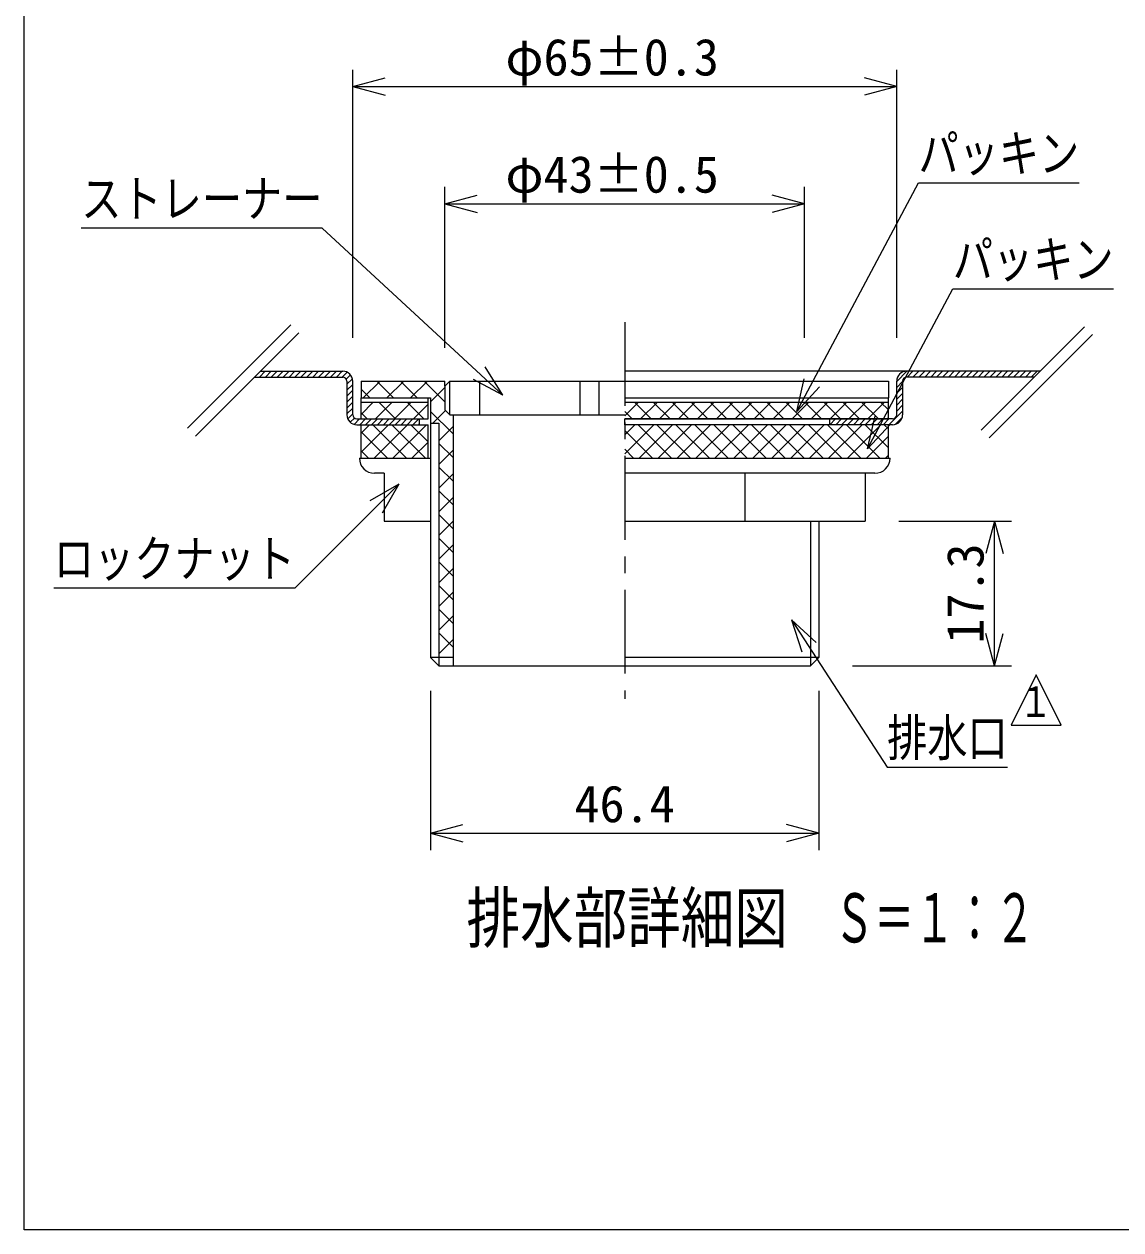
# Model space of a CAD drawing. Units: millimetres, scale not verified, with parts at other scales. Extents: x -1092 to 1092, y -744 to 696.
# Drawn here: x -1092 to -568, y -744 to -168 of the extents above; entities that cross this region are included whole.
import ezdxf
from ezdxf.enums import TextEntityAlignment as Align

# ---------------------------------------------------------------- set-up
doc = ezdxf.new("R2010")
doc.units = ezdxf.units.MM
doc.header["$LTSCALE"] = 8
doc.linetypes.add('CHAIN1', pattern=[8, 5, -1, 1, -1])
for name, color, linetype in [('0-7_枠細線', 5, 'Continuous'), ('0-8_枠中線', 5, 'Continuous'), ('1-2_極細2', 2, 'Continuous'), ('1-3_細線2', 4, 'Continuous'), ('1-5_寸法2', 7, 'Continuous')]:
    doc.layers.add(name, color=color, linetype=linetype)
doc.styles.add('ＭＳ ゴシック', font='')
doc.styles.get('ＭＳ ゴシック').set_extended_font_data('MS Gothic')

msp = doc.modelspace()

# ---------------------------------------------------------------- linework, layer by layer
at = {"layer": '0-7_枠細線'}
for p, q in [((-608.294, -478.848), (-620.294, -502.848)), ((-596.294, -502.848), (-608.294, -478.848)), ((-620.294, -502.848), (-596.294, -502.848))]:
    msp.add_line(p, q, dxfattribs=at)
at = {"layer": '0-8_枠中線'}
msp.add_lwpolyline([(-1092, -744), (-1092, 696), (1092, 696), (1092, -744)], close=True, dxfattribs=at)
at = {"layer": '1-2_極細2', "linetype": 'CHAIN1'}
msp.add_line((-804.945, -310.219), (-804.945, -490.229), dxfattribs=at)
at = {"layer": '1-2_極細2'}
for p, q in [((-964.543, -311.581), (-1013.93, -360.968)), ((-960.772, -315.352), (-1010.158, -364.739)), ((-585.182, -312.455), (-634.569, -361.842)), ((-581.411, -316.227), (-630.798, -365.613)), ((-979.51, -336.497), (-976.71, -333.697)), ((-979.116, -333.697), (-939.745, -333.697)), ((-976.682, -336.497), (-973.882, -333.697)), ((-973.853, -336.497), (-971.053, -333.697)), ((-971.025, -336.497), (-968.225, -333.697)), ((-968.196, -336.497), (-965.396, -333.697)), ((-965.368, -336.497), (-962.568, -333.697)), ((-962.539, -336.497), (-959.739, -333.697)), ((-959.711, -336.497), (-956.911, -333.697)), ((-956.883, -336.497), (-954.083, -333.697)), ((-954.054, -336.497), (-951.254, -333.697)), ((-951.226, -336.497), (-948.426, -333.697)), ((-948.397, -336.497), (-945.597, -333.697)), ((-945.569, -336.497), (-942.769, -333.697)), ((-942.74, -336.497), (-939.94, -333.697)), ((-606.423, -333.697), (-804.945, -333.697)), ((-674.945, -338.61), (-670.031, -333.697)), ((-670.002, -336.497), (-667.202, -333.697)), ((-667.174, -336.497), (-664.374, -333.697)), ((-664.346, -336.497), (-661.546, -333.697)), ((-661.517, -336.497), (-658.717, -333.697)), ((-658.689, -336.497), (-655.889, -333.697)), ((-655.86, -336.497), (-653.06, -333.697)), ((-653.032, -336.497), (-650.232, -333.697)), ((-650.203, -336.497), (-647.403, -333.697)), ((-647.375, -336.497), (-644.575, -333.697)), ((-644.547, -336.497), (-641.747, -333.697)), ((-641.718, -336.497), (-638.918, -333.697)), ((-638.89, -336.497), (-636.09, -333.697)), ((-636.061, -336.497), (-633.261, -333.697)), ((-633.233, -336.497), (-630.433, -333.697)), ((-630.404, -336.497), (-627.604, -333.697)), ((-627.576, -336.497), (-624.776, -333.697)), ((-624.748, -336.497), (-621.948, -333.697)), ((-621.919, -336.497), (-619.119, -333.697)), ((-619.091, -336.497), (-616.291, -333.697)), ((-616.262, -336.497), (-613.462, -333.697)), ((-613.434, -336.497), (-610.634, -333.697)), ((-610.606, -336.497), (-607.806, -333.697)), ((-981.916, -336.497), (-939.745, -336.497)), ((-939.912, -336.497), (-937.612, -334.196)), ((-938.039, -337.452), (-936.036, -335.449)), ((-937.745, -339.986), (-935.089, -337.33)), ((-937.745, -338.497), (-937.745, -354.497)), ((-934.945, -354.497), (-934.945, -338.497)), ((-929.888, -346.497), (-921.888, -338.497)), ((-923.459, -338.497), (-915.459, -346.497)), ((-918.574, -346.497), (-910.574, -338.497)), ((-912.145, -338.497), (-904.145, -346.497)), ((-907.261, -346.497), (-899.261, -338.497)), ((-900.831, -338.497), (-890.945, -348.383)), ((-674.945, -354.497), (-674.945, -338.497)), ((-674.945, -341.439), (-672.145, -338.639)), ((-672.145, -338.497), (-672.145, -354.497)), ((-609.223, -336.497), (-670.145, -336.497)), ((-937.745, -342.814), (-934.945, -340.014)), ((-937.745, -345.643), (-934.945, -342.843)), ((-937.745, -348.471), (-934.945, -345.671)), ((-930.945, -342.324), (-926.772, -346.497)), ((-897.745, -348.294), (-890.945, -341.494)), ((-674.945, -344.267), (-672.145, -341.467)), ((-674.945, -347.096), (-672.145, -344.296)), ((-937.745, -351.3), (-934.945, -348.5)), ((-937.745, -354.128), (-934.945, -351.328)), ((-930.945, -354.341), (-925.1, -348.497)), ((-924.049, -356.497), (-916.049, -348.497)), ((-922.51, -348.497), (-914.51, -356.497)), ((-914.998, -356.497), (-906.998, -348.497)), ((-908.933, -348.497), (-900.933, -356.497)), ((-905.947, -356.497), (-898.945, -349.494)), ((-804.945, -355.055), (-798.386, -348.497)), ((-800.321, -348.497), (-792.321, -356.497)), ((-797.335, -356.497), (-789.335, -348.497)), ((-791.271, -348.497), (-783.271, -356.497)), ((-788.284, -356.497), (-780.284, -348.497)), ((-782.22, -348.497), (-774.22, -356.497)), ((-779.233, -356.497), (-771.233, -348.497)), ((-773.169, -348.497), (-765.169, -356.497)), ((-770.182, -356.497), (-762.182, -348.497)), ((-764.118, -348.497), (-756.118, -356.497)), ((-761.131, -356.497), (-753.131, -348.497)), ((-755.067, -348.497), (-747.067, -356.497)), ((-752.08, -356.497), (-744.08, -348.497)), ((-746.016, -348.497), (-738.016, -356.497)), ((-743.029, -356.497), (-735.029, -348.497)), ((-736.965, -348.497), (-728.965, -356.497)), ((-733.978, -356.497), (-725.978, -348.497)), ((-727.914, -348.497), (-719.914, -356.497)), ((-724.927, -356.497), (-716.927, -348.497)), ((-718.863, -348.497), (-710.863, -356.497)), ((-715.877, -356.497), (-707.877, -348.497)), ((-709.812, -348.497), (-701.812, -356.497)), ((-706.826, -356.497), (-698.826, -348.497)), ((-700.761, -348.497), (-692.761, -356.497)), ((-697.775, -356.497), (-689.775, -348.497)), ((-691.71, -348.497), (-683.71, -356.497)), ((-688.724, -356.497), (-680.724, -348.497)), ((-682.659, -348.497), (-678.945, -352.211)), ((-674.945, -349.924), (-672.145, -347.124)), ((-674.945, -352.752), (-672.145, -349.952)), ((-937.301, -356.513), (-934.945, -354.157)), ((-936.086, -358.126), (-934.093, -356.134)), ((-934.247, -359.116), (-931.628, -356.497)), ((-932.945, -356.497), (-902.945, -356.497)), ((-931.599, -359.297), (-928.799, -356.497)), ((-930.945, -353.638), (-928.086, -356.497)), ((-928.771, -359.297), (-925.971, -356.497)), ((-925.942, -359.297), (-923.142, -356.497)), ((-923.114, -359.297), (-920.314, -356.497)), ((-920.286, -359.297), (-917.486, -356.497)), ((-917.457, -359.297), (-914.657, -356.497)), ((-914.629, -359.297), (-911.829, -356.497)), ((-911.8, -359.297), (-909, -356.497)), ((-908.972, -359.297), (-906.172, -356.497)), ((-906.143, -359.297), (-903.343, -356.497)), ((-897.745, -352.897), (-886.945, -363.697)), ((-896.633, -358.497), (-890.589, -352.452)), ((-804.945, -352.924), (-801.372, -356.497)), ((-676.945, -356.497), (-804.945, -356.497)), ((-706.945, -359.297), (-706.945, -356.497)), ((-706.945, -359.297), (-704.145, -356.497)), ((-704.116, -359.297), (-701.316, -356.497)), ((-701.288, -359.297), (-698.488, -356.497)), ((-698.459, -359.297), (-695.659, -356.497)), ((-695.631, -359.297), (-692.831, -356.497)), ((-692.802, -359.297), (-690.002, -356.497)), ((-689.974, -359.297), (-687.174, -356.497)), ((-687.146, -359.297), (-684.346, -356.497)), ((-684.317, -359.297), (-681.517, -356.497)), ((-681.489, -359.297), (-678.689, -356.497)), ((-679.673, -356.497), (-678.945, -355.769)), ((-678.66, -359.297), (-672.145, -352.781)), ((-675.656, -359.12), (-672.321, -355.786)), ((-930.945, -372.443), (-917.798, -359.297)), ((-930.945, -363.392), (-926.849, -359.297)), ((-930.945, -362.689), (-918.337, -375.297)), ((-925.286, -359.297), (-909.286, -375.297)), ((-924.747, -375.297), (-908.747, -359.297)), ((-916.235, -359.297), (-900.235, -375.297)), ((-915.696, -375.297), (-899.696, -359.297)), ((-907.184, -359.297), (-898.945, -367.536)), ((-903.315, -359.297), (-902.945, -358.926)), ((-893.745, -366.922), (-886.945, -360.122)), ((-804.945, -373.157), (-791.084, -359.297)), ((-804.945, -364.106), (-800.135, -359.297)), ((-804.945, -361.975), (-791.623, -375.297)), ((-798.572, -359.297), (-782.572, -375.297)), ((-798.033, -375.297), (-782.033, -359.297)), ((-789.521, -359.297), (-773.521, -375.297)), ((-788.982, -375.297), (-772.982, -359.297)), ((-780.471, -359.297), (-764.471, -375.297)), ((-779.931, -375.297), (-763.931, -359.297)), ((-771.42, -359.297), (-755.42, -375.297)), ((-770.88, -375.297), (-754.88, -359.297)), ((-762.369, -359.297), (-746.369, -375.297)), ((-761.829, -375.297), (-745.829, -359.297)), ((-753.318, -359.297), (-737.318, -375.297)), ((-752.778, -375.297), (-736.778, -359.297)), ((-744.267, -359.297), (-728.267, -375.297)), ((-743.727, -375.297), (-727.727, -359.297)), ((-735.216, -359.297), (-719.216, -375.297)), ((-734.677, -375.297), (-718.677, -359.297)), ((-726.165, -359.297), (-710.165, -375.297)), ((-725.626, -375.297), (-709.626, -359.297)), ((-717.114, -359.297), (-701.114, -375.297)), ((-716.575, -375.297), (-700.575, -359.297)), ((-708.063, -359.297), (-692.063, -375.297)), ((-707.524, -375.297), (-691.524, -359.297)), ((-699.012, -359.297), (-683.012, -375.297)), ((-698.473, -375.297), (-682.473, -359.297)), ((-689.961, -359.297), (-678.945, -370.313)), ((-680.91, -359.297), (-678.945, -361.262)), ((-906.645, -375.297), (-898.945, -367.596)), ((-893.745, -368.211), (-886.945, -375.011)), ((-689.422, -375.297), (-678.945, -364.819)), ((-930.945, -371.74), (-927.388, -375.297)), ((-893.745, -378.235), (-886.945, -371.435)), ((-804.945, -371.026), (-800.674, -375.297)), ((-680.371, -375.297), (-678.945, -373.87)), ((-893.745, -379.524), (-886.945, -386.324)), ((-893.745, -389.549), (-886.945, -382.749)), ((-893.745, -390.838), (-886.945, -397.638)), ((-893.745, -400.863), (-886.945, -394.063)), ((-893.745, -402.152), (-886.945, -408.952)), ((-893.745, -412.177), (-886.945, -405.377)), ((-893.745, -413.465), (-886.945, -420.265)), ((-893.745, -423.49), (-886.945, -416.69)), ((-893.745, -424.779), (-886.945, -431.579)), ((-893.745, -434.804), (-886.945, -428.004)), ((-893.745, -436.093), (-886.945, -442.893)), ((-893.745, -446.118), (-886.945, -439.318)), ((-893.745, -447.406), (-886.945, -454.206)), ((-893.745, -457.431), (-886.945, -450.631)), ((-893.745, -458.72), (-886.945, -465.52)), ((-893.745, -468.745), (-886.945, -461.945)), ((-893.745, -470.034), (-893.282, -470.497))]:
    msp.add_line(p, q, dxfattribs=at)
for points in [[(-932.945, -359.297), (-902.945, -359.297), (-902.945, -356.497)], [(-676.945, -359.297), (-804.945, -359.297), (-804.945, -356.497)]]:
    msp.add_lwpolyline(points, dxfattribs=at)
for centre, radius, start, end in [((-939.745, -338.497), 4.8, 0, 90), ((-670.145, -338.497), 4.8, 90, 180), ((-939.745, -338.497), 2, 0, 90), ((-670.145, -338.497), 2, 90, 180), ((-932.945, -354.497), 4.8, 180, 270), ((-932.945, -354.497), 2, 180, 270), ((-676.945, -354.497), 2, 270, 360), ((-676.945, -354.497), 4.8, 270, 360)]:
    msp.add_arc(centre, radius, start, end, dxfattribs=at)
at = {"layer": '1-3_細線2'}
for p, q in [((-930.945, -338.497), (-890.945, -338.497)), ((-930.945, -338.497), (-930.945, -346.497)), ((-890.945, -340.897), (-890.945, -338.497)), ((-888.545, -338.497), (-890.945, -340.897)), ((-888.545, -354.497), (-888.545, -338.497)), ((-888.545, -338.497), (-804.945, -338.497)), ((-874.345, -338.497), (-874.345, -354.497)), ((-826.345, -338.497), (-826.345, -354.497)), ((-817.345, -338.497), (-817.345, -354.497)), ((-804.945, -338.497), (-678.945, -338.497)), ((-678.945, -338.497), (-678.945, -346.497)), ((-890.945, -340.897), (-890.945, -352.097)), ((-930.945, -346.497), (-897.745, -346.497)), ((-930.945, -348.497), (-930.945, -346.497)), ((-930.945, -356.497), (-930.945, -348.497)), ((-898.945, -356.497), (-898.945, -348.497)), ((-897.745, -346.497), (-897.745, -470.497)), ((-804.945, -346.497), (-678.945, -346.497)), ((-804.945, -348.497), (-678.945, -348.497)), ((-678.945, -348.497), (-678.945, -346.497)), ((-678.945, -356.497), (-678.945, -348.497)), ((-930.945, -356.497), (-898.945, -356.497)), ((-888.545, -354.497), (-890.945, -352.097)), ((-888.545, -354.497), (-804.945, -354.497)), ((-804.945, -356.497), (-678.945, -356.497)), ((-930.945, -359.297), (-898.945, -359.297)), ((-930.945, -375.297), (-930.945, -359.297)), ((-898.945, -375.297), (-898.945, -359.297)), ((-678.945, -375.297), (-678.945, -359.297)), ((-931.745, -375.297), (-897.745, -375.297)), ((-930.945, -375.297), (-897.745, -375.297)), ((-804.945, -375.297), (-678.145, -375.297)), ((-919.945, -382.497), (-924.545, -382.497)), ((-919.945, -382.497), (-919.945, -405.297)), ((-685.345, -382.497), (-804.945, -382.497)), ((-747.445, -405.297), (-747.445, -382.497)), ((-689.945, -382.497), (-689.945, -405.297)), ((-919.945, -405.297), (-897.745, -405.297)), ((-804.945, -405.297), (-689.945, -405.297)), ((-716.145, -405.297), (-716.145, -474.497)), ((-712.145, -405.297), (-712.145, -470.497)), ((-886.945, -470.497), (-897.745, -470.497)), ((-893.745, -474.497), (-897.745, -470.497)), ((-712.145, -470.497), (-804.945, -470.497)), ((-716.145, -474.497), (-712.145, -470.497)), ((-893.745, -474.497), (-804.945, -474.497)), ((-804.945, -474.497), (-716.145, -474.497))]:
    msp.add_line(p, q, dxfattribs=at)
for points in [[(-930.945, -348.497), (-898.945, -348.497), (-898.945, -346.497)], [(-888.545, -354.497), (-886.945, -354.497), (-886.945, -474.497)], [(-897.745, -358.497), (-893.745, -358.497), (-893.745, -474.497)]]:
    msp.add_lwpolyline(points, dxfattribs=at)
for centre, start, end in [((-924.545, -375.297), 180, 270), ((-685.345, -375.297), 270, 360)]:
    msp.add_arc(centre, 7.2, start, end, dxfattribs=at)
at = {"layer": '1-5_寸法2'}
for p, q in [((-934.945, -317.697), (-934.945, -189.697)), ((-674.945, -317.697), (-674.945, -189.697)), ((-934.945, -197.697), (-919.49, -193.555)), ((-674.945, -197.697), (-690.399, -193.555)), ((-934.945, -197.697), (-919.49, -201.838)), ((-934.945, -197.697), (-674.945, -197.697)), ((-674.945, -197.697), (-690.399, -201.838)), ((-890.945, -322.497), (-890.945, -245.697)), ((-718.945, -317.697), (-718.945, -245.697)), ((-890.945, -253.697), (-875.49, -249.555)), ((-718.945, -253.697), (-734.399, -249.555)), ((-890.945, -253.697), (-875.49, -257.838)), ((-890.945, -253.697), (-718.945, -253.697)), ((-718.945, -253.697), (-734.399, -257.838)), ((-863.118, -345.089), (-871.663, -331.562)), ((-863.118, -345.089), (-877.282, -337.647)), ((-722.753, -352.897), (-719.138, -337.31)), ((-722.753, -352.897), (-711.829, -341.206)), ((-688.826, -370.727), (-685.211, -355.141)), ((-688.826, -370.727), (-677.902, -359.036)), ((-912.894, -387.668), (-926.751, -395.668)), ((-912.894, -387.668), (-920.894, -401.524)), ((-673.945, -405.297), (-620.145, -405.297)), ((-628.145, -405.297), (-632.286, -420.751)), ((-628.145, -405.297), (-624.004, -420.751)), ((-628.145, -474.497), (-628.145, -405.297)), ((-725.26, -452.581), (-713.363, -463.279)), ((-725.26, -452.581), (-720.306, -467.794)), ((-628.145, -474.497), (-632.286, -459.042)), ((-628.145, -474.497), (-624.004, -459.042)), ((-696.145, -474.497), (-620.145, -474.497)), ((-897.745, -486.509), (-897.745, -562.497)), ((-712.145, -486.509), (-712.145, -562.497)), ((-897.745, -554.497), (-882.29, -550.355)), ((-712.145, -554.497), (-727.599, -550.355)), ((-897.745, -554.497), (-882.29, -558.638)), ((-897.745, -554.497), (-712.145, -554.497)), ((-712.145, -554.497), (-727.599, -558.638))]:
    msp.add_line(p, q, dxfattribs=at)
for points in [[(-722.753, -352.897), (-664.535, -243.673), (-587.735, -243.673)], [(-863.118, -345.089), (-949.493, -265.324), (-1064.693, -265.324)], [(-688.826, -370.727), (-648.13, -294.376), (-571.33, -294.376)], [(-912.894, -387.668), (-962.571, -437.344), (-1077.771, -437.344)], [(-725.26, -452.581), (-679.513, -522.923), (-621.913, -522.923)]]:
    msp.add_lwpolyline(points, dxfattribs=at)

# ---------------------------------------------------------------- texts
at = {"layer": '0-7_枠細線', "style": 'ＭＳ ゴシック'}
for s, height, width, p in [('１', 14.66, 0.8, (-616.51, -503.339)), ('排水部詳細図', 23.46, 0.8, (-880.566, -613.665)), ('Ｓ＝１：２', 23.46, 0.6, (-704.931, -613.665))]:
    msp.add_text(s, height=height, dxfattribs=dict(at, width=width)).set_placement(p, align=Align.BOTTOM_LEFT)
at = {"layer": '1-5_寸法2', "style": 'ＭＳ ゴシック'}
for s, p in [('φ65±0.3', (-861.945, -197.697)), ('φ43±0.5', (-861.945, -253.697)), ('46.4', (-828.945, -554.497))]:
    msp.add_text(s, height=17.6, dxfattribs=at).set_placement(p, align=Align.BOTTOM_LEFT)
at = {"layer": '1-5_寸法2', "style": 'ＭＳ ゴシック', "width": 0.8}
for s, p in [('パッキン', (-664.535, -243.673)), ('ストレーナー', (-1064.693, -265.324)), ('パッキン', (-648.13, -294.376)), ('ロックナット', (-1077.771, -437.344)), ('排水口', (-679.513, -522.923))]:
    msp.add_text(s, height=17.6, dxfattribs=at).set_placement(p, align=Align.BOTTOM_LEFT)
at = {"layer": '1-5_寸法2', "style": 'ＭＳ ゴシック'}
msp.add_text('17.3', height=17.6, rotation=90, dxfattribs=at).set_placement((-628.145, -463.897), align=Align.BOTTOM_LEFT)

doc.saveas('drawing.dxf')
